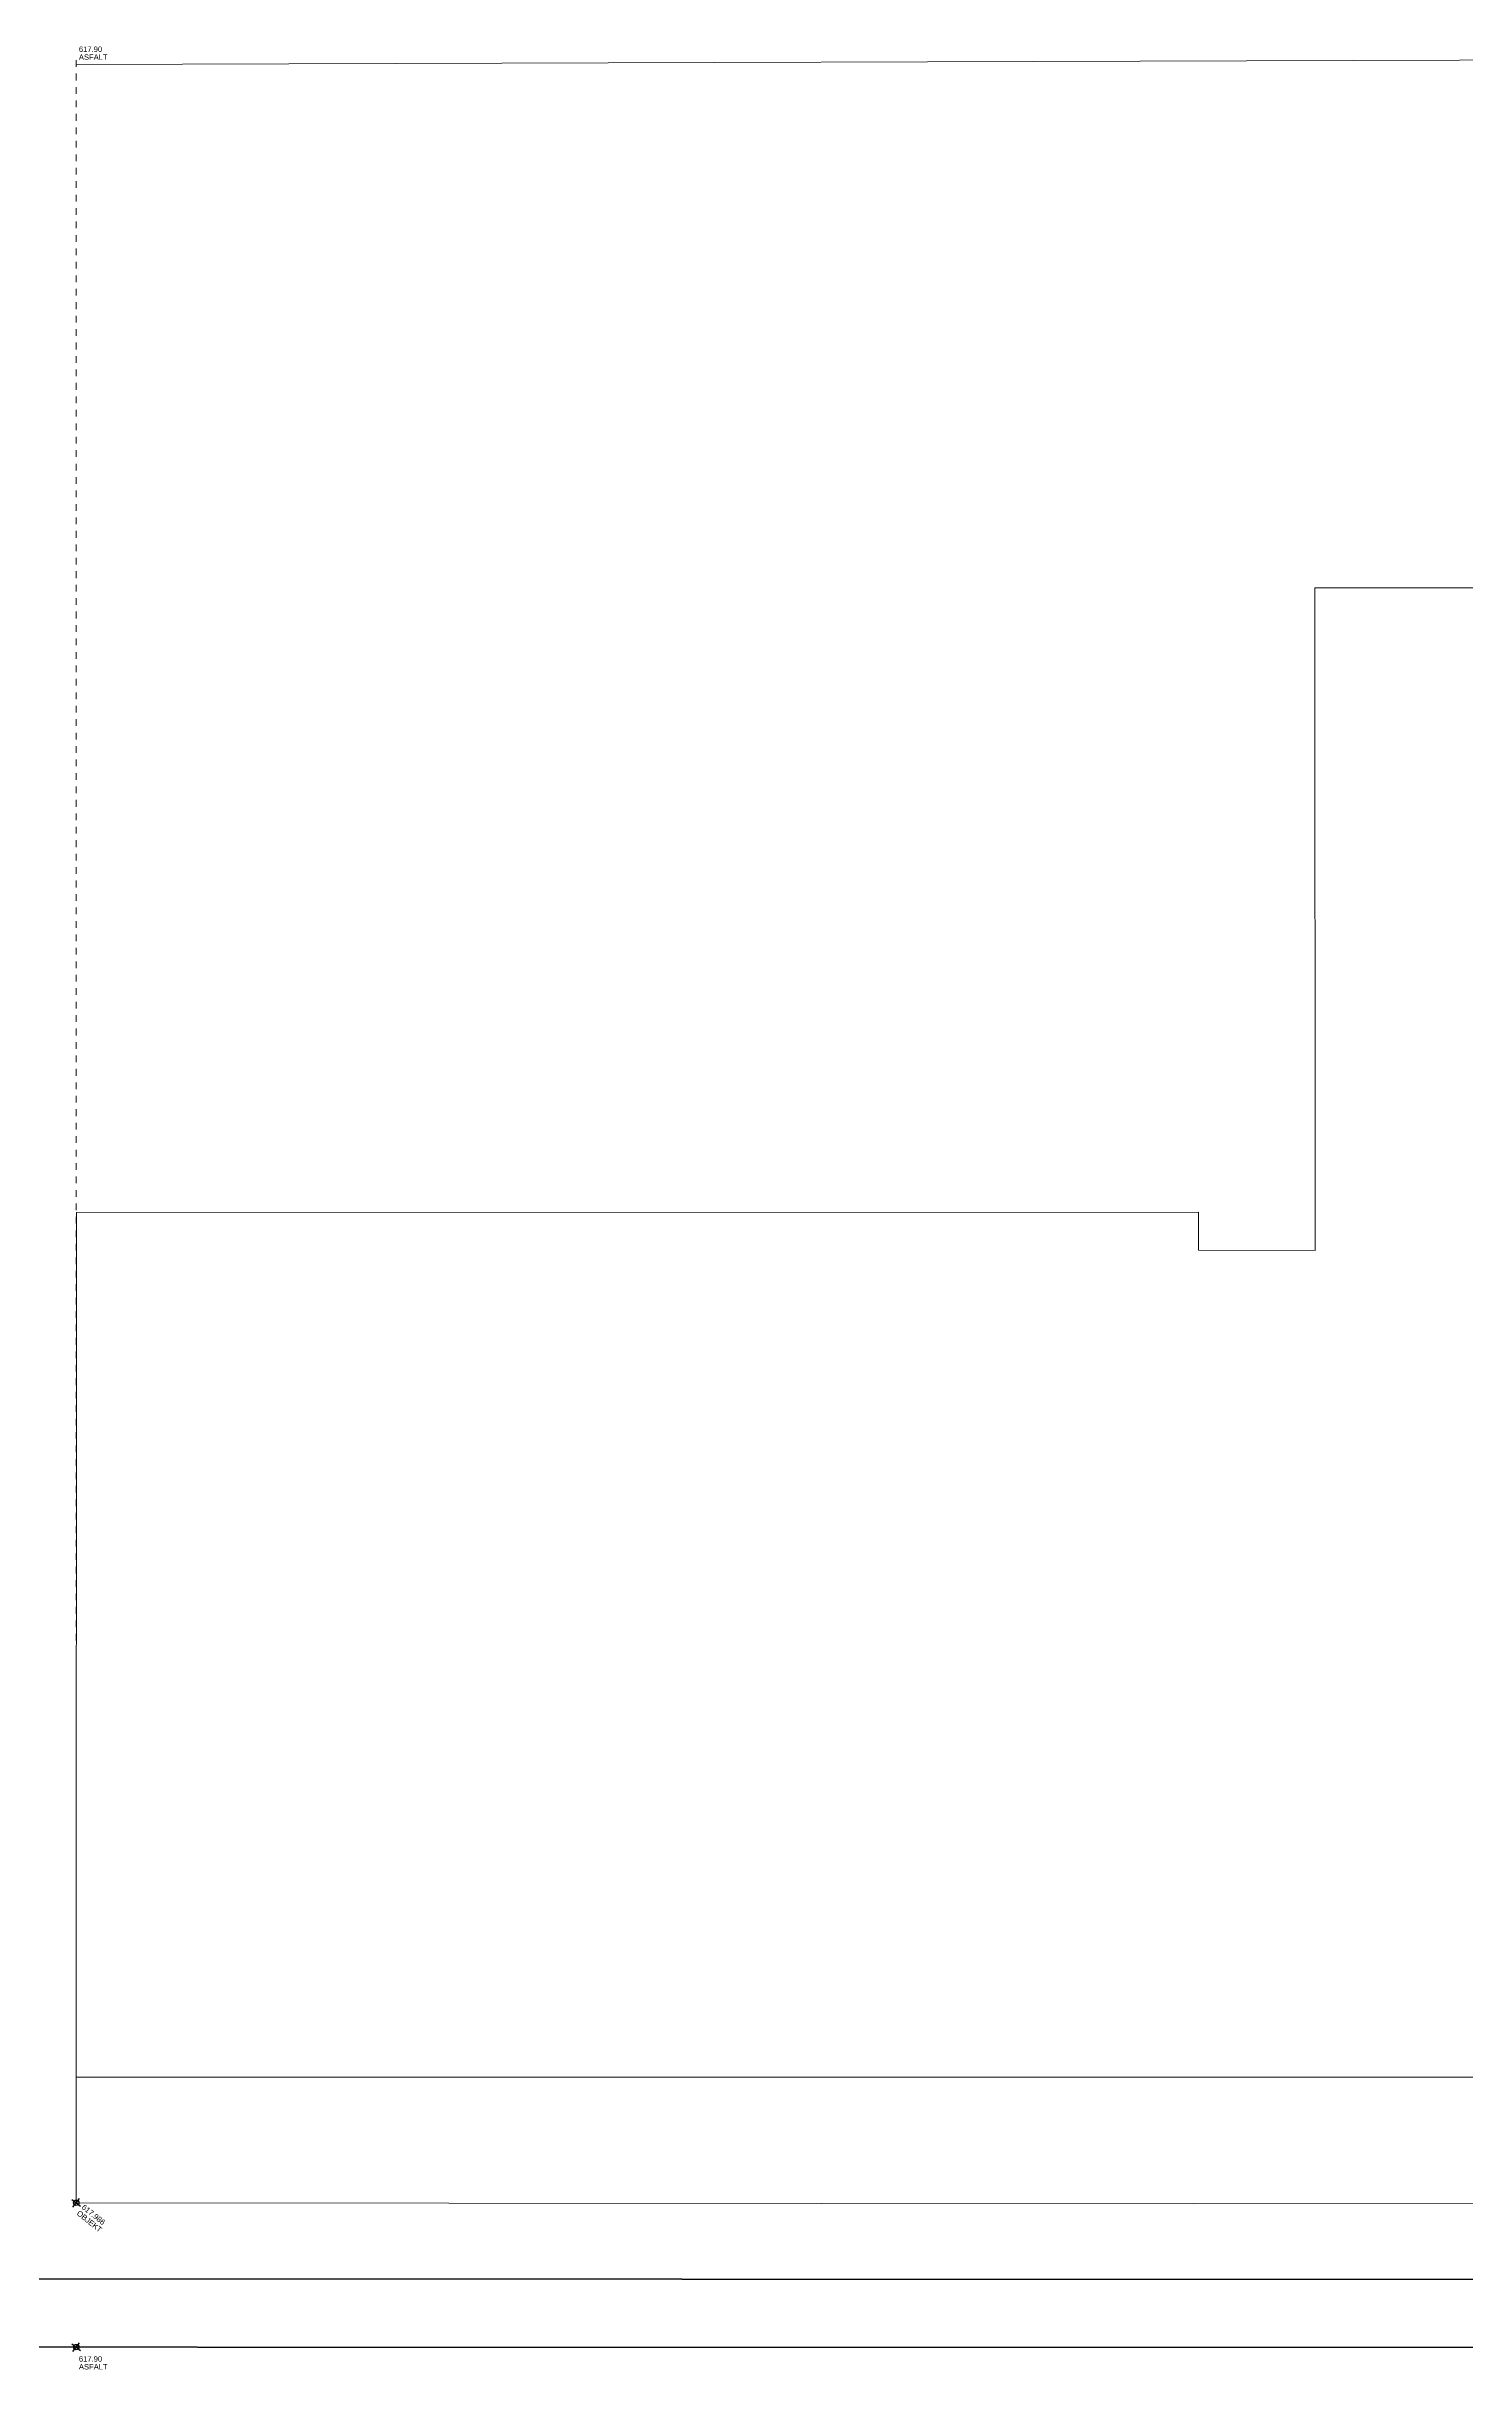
# Model space of a CAD drawing. Header units: millimetres. Extents: x 352490 to 502843, y -291772 to -106675.
# Drawn here: x 380271 to 411535, y -160597 to -109416 of the extents above; entities that cross this region are included whole.
import ezdxf

# ---------------------------------------------------------------- set-up
doc = ezdxf.new("R2010")
doc.units = ezdxf.units.MM
doc.header["$MEASUREMENT"] = 0
doc.linetypes.add('Dashed', pattern=[296.333333, 148.166667, -148.166667])
for name, color, linetype, lineweight in [('A- Ndertesat_Pen_No__101', 252, 'Continuous', 13), ('Drawing & Figure_Pen_No__1', 7, 'Continuous', 13), ('Drawing & Figure_Pen_No__15', 214, 'Continuous', 25), ('Drawing & Figure_Pen_No__55', 214, 'Continuous', 25), ('Drawing & Figure_Pen_No__6', 5, 'Continuous', 35)]:
    doc.layers.add(name, color=color, linetype=linetype, lineweight=lineweight)
doc.layers.add('Drawing & Figure_Pen_No__108', color=7, linetype='Continuous', lineweight=13, true_color=0xfd8379)
doc.layers.add('Drawing & Figure_Pen_No__86', color=7, linetype='Continuous', lineweight=20, true_color=0x5555ff)
doc.styles.add('GENERATED_STYLE_1', font='')
doc.styles.get('GENERATED_STYLE_1').set_extended_font_data('Arial')

msp = doc.modelspace()

# ---------------------------------------------------------------- linework, layer by layer
at = {"layer": 'A- Ndertesat_Pen_No__101', "color": 252, "linetype": 'Continuous', "lineweight": 13, "flags": 128}
msp.add_lwpolyline([(380928, -154158), (427735, -154154), (427737, -133579), (426246, -133579), (426252, -121344), (408215, -121342), (408220, -135942), (405650, -135938), (405650, -135095), (380932, -135103)], close=True, dxfattribs=at)
at = {"layer": 'Drawing & Figure_Pen_No__1', "color": 7, "linetype": 'Continuous', "lineweight": 13, "flags": 128}
for points in [[(380926, -156922), (380928, -154158)], [(380926, -156922), (405552, -156949), (413741, -156937)]]:
    msp.add_lwpolyline(points, dxfattribs=at)
at = {"layer": 'Drawing & Figure_Pen_No__108', "color": 11, "linetype": 'Dashed', "lineweight": 13, "true_color": 0xfd8379, "flags": 128}
msp.add_lwpolyline([(380926, -156687), (380926, -109662)], dxfattribs=at)
at = {"layer": 'Drawing & Figure_Pen_No__15', "color": 214, "linetype": 'Continuous', "lineweight": 25}
for p, q in [((380833, -156847), (381020, -156998)), ((380851, -157016), (381001, -156829)), ((380833, -160027), (381020, -160178)), ((380851, -160196), (381001, -160009))]:
    msp.add_line(p, q, dxfattribs=at)
for centre in [(380926, -156922), (380926, -160102)]:
    msp.add_circle(centre, 60, dxfattribs=at)
at = {"layer": 'Drawing & Figure_Pen_No__6', "color": 5, "linetype": 'Continuous', "lineweight": 35, "flags": 128}
msp.add_lwpolyline([(413741, -156937), (413741, -158112, -0.414307), (411741, -160112), (355443, -160094)], format="xyb", dxfattribs=at)
msp.add_lwpolyline([(413681, -158613), (355444, -158594)], dxfattribs=at)
at = {"layer": 'Drawing & Figure_Pen_No__86', "color": 173, "linetype": 'Continuous', "lineweight": 20, "true_color": 0x5555ff, "flags": 128}
msp.add_lwpolyline([(419264, -109712), (413741, -109712), (380926, -109812)], dxfattribs=at)

# ---------------------------------------------------------------- texts
at = {"layer": 'Drawing & Figure_Pen_No__15', "color": 214, "linetype": 'Continuous', "lineweight": 25, "char_height": 120, "attachment_point": 7, "rotation": 321.224, "style": 'GENERATED_STYLE_1'}
for s, insert in [('\\A1;{\\pql;\\fArial|b0|i0|c0|p34;OBJEKT}', (380924, -157177)), ('\\A1;{\\pql;\\fArial|b0|i0|c0|p34;617.986}', (381032, -157043))]:
    msp.add_mtext(s, dxfattribs=dict(at, insert=insert))
at = {"layer": 'Drawing & Figure_Pen_No__55', "color": 214, "linetype": 'Continuous', "lineweight": 25, "char_height": 120, "attachment_point": 7, "style": 'GENERATED_STYLE_1'}
for s, insert in [('\\A1;{\\pql;\\fArial|b0|i0|c0|p34;61\\fArial|b0|i0|c0|p34;7.90}', (380985, -109539)), ('\\A1;{\\pql;\\fArial|b0|i0|c0|p34;ASFALT}', (380985, -109712)), ('\\A1;{\\pql;\\fArial|b0|i0|c0|p34;ASFALT}', (380985, -160597)), ('\\A1;{\\pql;\\fArial|b0|i0|c0|p34;61\\fArial|b0|i0|c0|p34;7.90}', (380985, -160424))]:
    msp.add_mtext(s, dxfattribs=dict(at, insert=insert))

doc.saveas('drawing.dxf')
